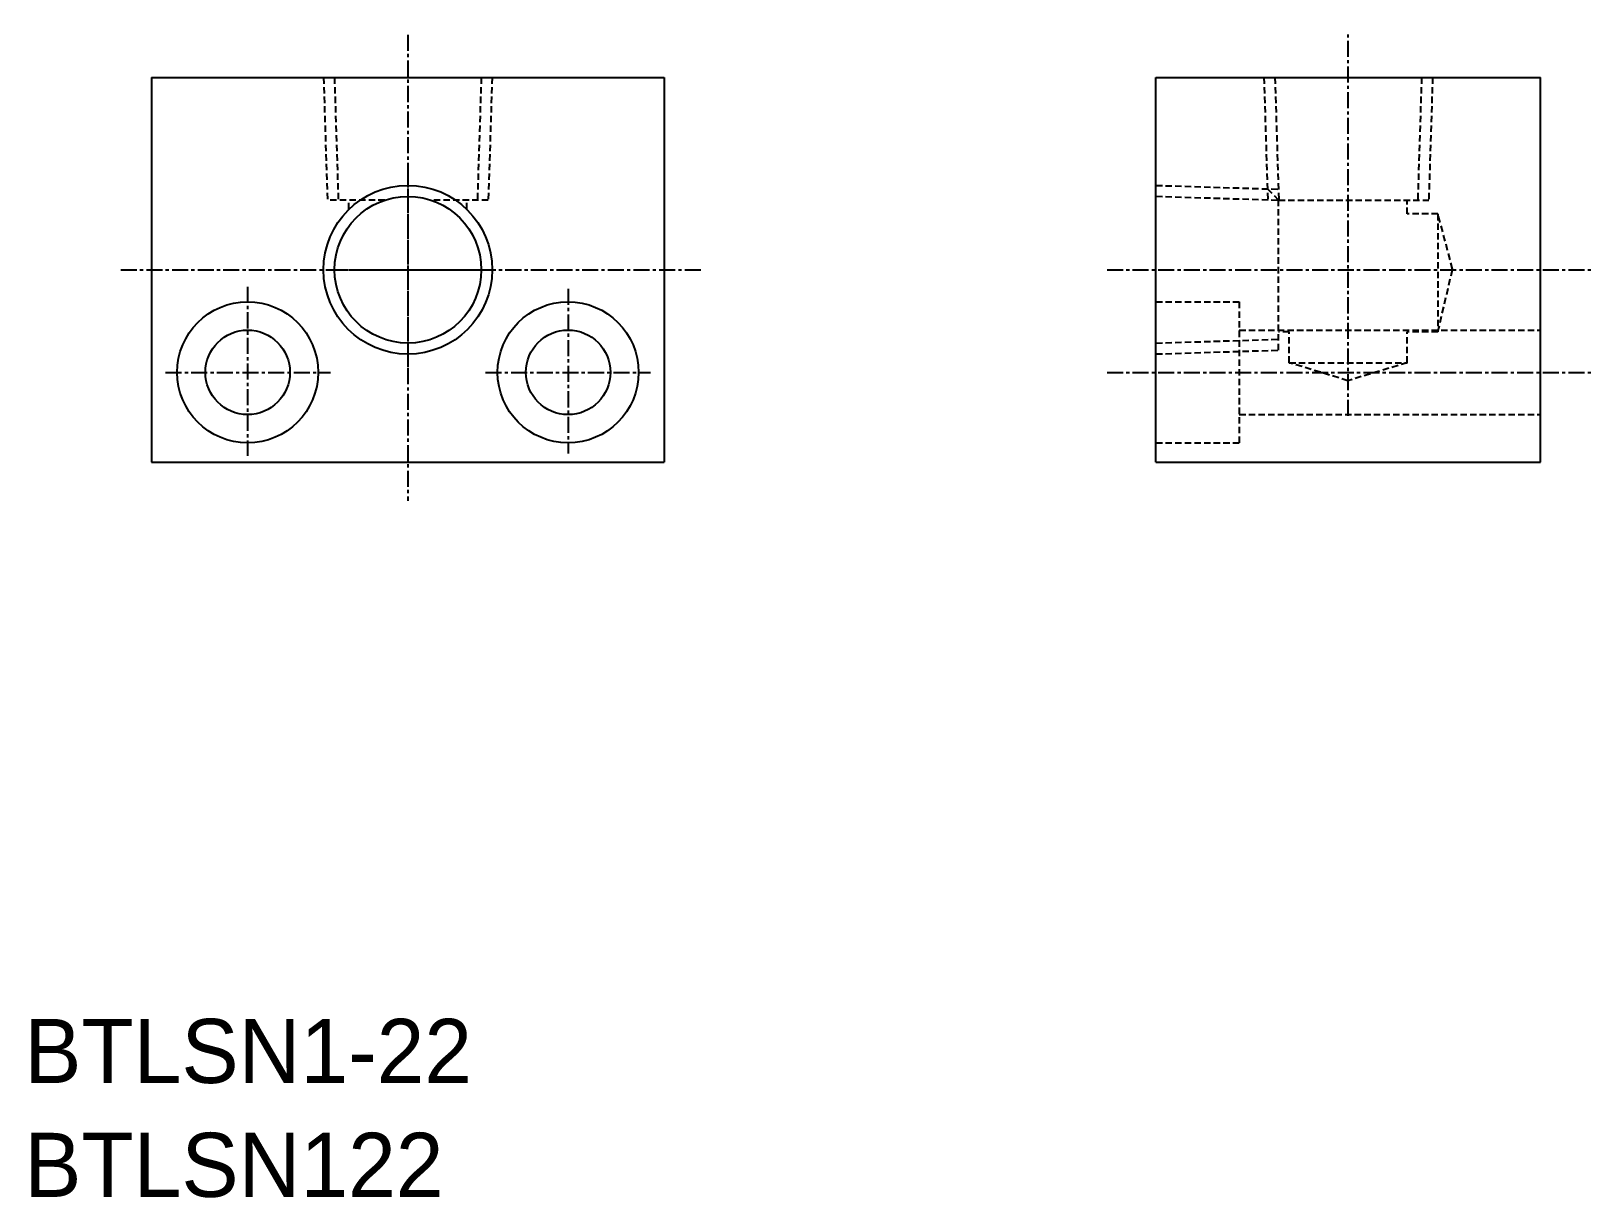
# Model space of a CAD drawing. Extents: x 1128 to 1250, y 3609 to 3700.
import ezdxf

# ---------------------------------------------------------------- set-up
doc = ezdxf.new("R2010")
doc.units = 0
doc.linetypes.add('CENTER', pattern=[2, 1.25, -0.25, 0.25, -0.25])
doc.linetypes.add('DASHED', pattern=[0.75, 0.5, -0.25])
doc.layers.get('0').update_dxf_attribs({"linetype": 'CONTINUOUS'})
doc.layers.add('CENTER', color=1, linetype='CENTER')

msp = doc.modelspace()

# ---------------------------------------------------------------- linework, layer by layer
at = {"color": 7, "linetype": 'CONTINUOUS'}
for p, q in [((1137.78, 3696.1), (1177.78, 3696.1)), ((1137.78, 3696.1), (1137.78, 3666.1)), ((1177.78, 3696.1), (1177.78, 3666.1)), ((1216.14, 3696.1), (1246.14, 3696.1)), ((1216.14, 3666.1), (1216.14, 3696.1)), ((1246.14, 3666.1), (1246.14, 3696.1)), ((1137.78, 3666.1), (1177.78, 3666.1)), ((1216.14, 3666.1), (1246.14, 3666.1))]:
    msp.add_line(p, q, dxfattribs=at)
for p, q in [((1147.78, 3696.1), (1147.78, 3696.1)), ((1157.78, 3696.1), (1157.78, 3696.1))]:
    msp.add_line(p, q)
at = {"color": 3, "linetype": 'DASHED'}
for p, q in [((1151.2, 3696.1), (1151.5, 3686.53)), ((1152.05, 3696.1), (1152.35, 3686.53)), ((1163.5, 3696.1), (1163.2, 3686.53)), ((1164.35, 3696.1), (1164.05, 3686.53)), ((1224.56, 3696.1), (1224.86, 3686.53)), ((1225.42, 3696.1), (1225.72, 3686.53)), ((1236.86, 3696.1), (1236.56, 3686.53)), ((1237.72, 3696.1), (1237.42, 3686.53)), ((1155.97, 3686.53), (1151.5, 3686.53)), ((1153.18, 3685.81), (1153.18, 3686.53)), ((1164.05, 3686.53), (1159.58, 3686.53)), ((1162.38, 3685.81), (1162.38, 3686.53)), ((1216.14, 3687.68), (1225.71, 3687.38)), ((1216.14, 3686.83), (1225.71, 3686.53)), ((1224.83, 3687.42), (1225.71, 3686.53)), ((1225.71, 3674.82), (1225.71, 3686.53)), ((1225.71, 3686.53), (1237.43, 3686.53)), ((1235.74, 3685.45), (1235.74, 3686.53)), ((1238.14, 3685.45), (1235.74, 3685.45)), ((1239.28, 3681.15), (1238.14, 3685.45)), ((1238.14, 3685.45), (1238.14, 3676.25)), ((1238.14, 3676.25), (1239.28, 3681.15)), ((1216.14, 3678.6), (1222.64, 3678.6)), ((1222.64, 3678.6), (1222.64, 3667.6)), ((1216.14, 3675.38), (1225.71, 3675.68)), ((1222.64, 3676.4), (1246.14, 3676.4)), ((1226.54, 3676.25), (1225.71, 3676.25)), ((1226.54, 3673.85), (1226.54, 3676.25)), ((1235.74, 3673.85), (1235.74, 3676.25)), ((1238.14, 3676.25), (1235.74, 3676.25)), ((1216.14, 3674.53), (1225.71, 3674.83)), ((1226.54, 3673.85), (1235.74, 3673.85)), ((1231.12, 3672.45), (1226.54, 3673.85)), ((1235.74, 3673.85), (1231.12, 3672.45)), ((1222.64, 3669.8), (1246.14, 3669.8)), ((1216.14, 3667.6), (1222.64, 3667.6))]:
    msp.add_line(p, q, dxfattribs=at)
at = {"color": 3, "linetype": 'CONTINUOUS'}
msp.add_circle((1157.78, 3681.1), 6.58, dxfattribs=at)
at = {"color": 7, "linetype": 'CONTINUOUS'}
for centre, radius in [((1157.78, 3681.1), 5.72), ((1145.28, 3673.1), 5.5), ((1170.28, 3673.1), 5.5), ((1145.28, 3673.1), 3.3), ((1170.28, 3673.1), 3.3)]:
    msp.add_circle(centre, radius, dxfattribs=at)
at = {"layer": 'CENTER', "color": 1, "linetype": 'CENTER'}
for p, q in [((1157.78, 3699.43), (1157.78, 3663.09)), ((1231.14, 3669.7), (1231.14, 3699.7)), ((1157.78, 3688.76), (1157.78, 3673.47)), ((1157.78, 3688.76), (1157.78, 3674.79)), ((1135.38, 3681.1), (1180.83, 3681.1)), ((1151.66, 3681.1), (1164.35, 3681.1)), ((1212.32, 3681.1), (1250.14, 3681.1)), ((1145.28, 3679.78), (1145.28, 3666.6)), ((1170.28, 3679.62), (1170.28, 3666.76)), ((1138.88, 3673.1), (1151.75, 3673.1)), ((1163.83, 3673.1), (1176.7, 3673.1)), ((1212.32, 3673.1), (1250.14, 3673.1))]:
    msp.add_line(p, q, dxfattribs=at)

# ---------------------------------------------------------------- texts
at = {"color": 7, "linetype": 'CONTINUOUS'}
for s, p in [('BTLSN1-22', (1127.85, 3617.68)), ('BTLSN122', (1127.85, 3608.8))]:
    msp.add_text(s, height=5, dxfattribs=at).set_placement(p)

doc.saveas('drawing.dxf')
